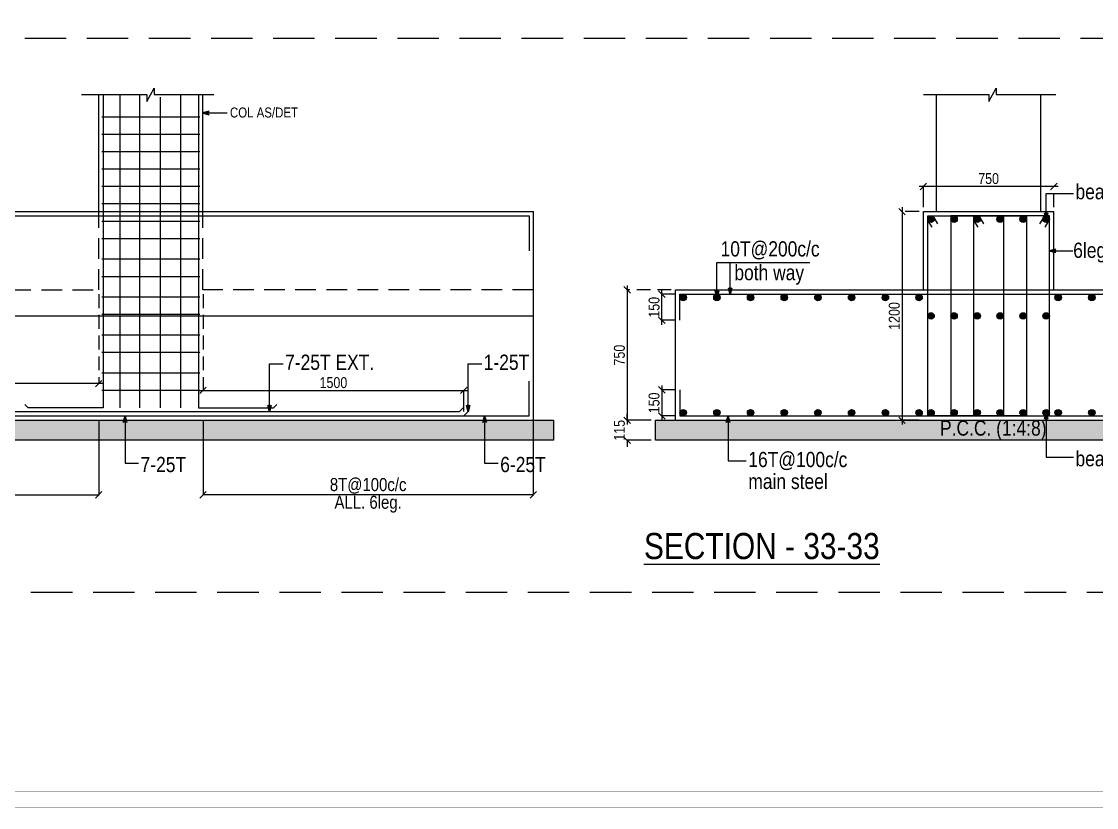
# Model space of a CAD drawing. Header units: millimetres. Extents: x 1112055 to 3390982, y -148532 to 766891.
# Drawn here: x 2343160 to 2367891, y 210041 to 228121 of the extents above; entities that cross this region are included whole.
import ezdxf

# ---------------------------------------------------------------- set-up
doc = ezdxf.new("R2010")
doc.units = ezdxf.units.MM
doc.header["$PDMODE"] = 35
doc.header["$PDSIZE"] = -25
doc.linetypes.add('Hidden', pattern=[9.525, 6.35, -3.175])
for name, color, linetype, lineweight in [('B FOOTING', 49, 'Continuous', 20), ('B HATCH', 250, 'Continuous', 0), ('B P.C.C', 251, 'Continuous', 0), ('B STEEL', 34, 'Continuous', 15), ('B STEEL TEXT', 7, 'Continuous', 15), ('B TITLE BLOCK', 250, 'Continuous', 0), ('B-COL NO', 7, 'Continuous', 5), ('B-ST DIM', 250, 'Continuous', 18), ('P STEEL', 7, 'Continuous', 30)]:
    doc.layers.add(name, color=color, linetype=linetype, lineweight=lineweight)
doc.styles.add('ARIAL', font='arial.ttf')
doc.styles.add('Q1', font='g13f12d.shx', dxfattribs={"width": 0.8})
doc.styles.add('SWINC', font='swissc.ttf')
doc.styles.add('SWINS', font='swissc.ttf')
doc.dimstyles.new('BH-STD', dxfattribs={"dimscale": 0, "dimtxt": 230, "dimasz": 125, "dimexe": 0, "dimexo": 100, "dimgap": 50, "dimtad": 1, "dimdec": 0, "dimzin": 1, "dimdsep": 46, "dimtxsty": 'Q1', "dimblk": 'ARCHTICK', "dimcen": 1, "dimdle": 100, "dimclrd": 250, "dimclre": 250, "dimclrt": 256, "dimadec": 0, "dimazin": 0, "dimtfac": 1, "dimtdec": 0, "dimtix": 1, "dimtofl": 0, "dimtmove": 0, "dimatfit": 2, "dimfxl": 1, "dimtolj": 1, "dimtzin": 0, "dimlwd": 9, "dimlwe": 9, "dimarcsym": 0})
doc.dimstyles.new('BHOOMI', dxfattribs={"dimtxt": 230, "dimasz": 150, "dimexe": 10, "dimexo": 0, "dimgap": 25, "dimtad": 1, "dimdec": 0, "dimzin": 0, "dimdsep": 46, "dimtxsty": 'SWINC', "dimblk": 'OBLIQUE', "dimcen": 0.09, "dimclrd": 250, "dimclre": 250, "dimclrt": 256, "dimaunit": 1, "dimadec": 3, "dimazin": 0, "dimtfac": 1, "dimtdec": 0, "dimtofl": 0, "dimtmove": 1, "dimatfit": 3, "dimfxl": 100, "dimtolj": 1, "dimtzin": 0, "dimlwd": 9, "dimlwe": 5, "dimarcsym": 0})
doc.dimstyles.new('DIM 1', dxfattribs={"dimscale": 0, "dimtxt": 230, "dimasz": 150, "dimexe": 0.18, "dimexo": 0.0625, "dimgap": 0.5, "dimtad": 1, "dimdec": 0, "dimzin": 0, "dimdsep": 46, "dimtxsty": 'ARIAL', "dimblk": 'OBLIQUE', "dimcen": 6, "dimse1": 1, "dimse2": 1, "dimclrd": 256, "dimclrt": 256, "dimadec": 0, "dimazin": 2, "dimtfac": 0.75, "dimtdec": 0, "dimtix": 1, "dimtofl": 0, "dimtmove": 1, "dimatfit": 3, "dimldrblk": 'OPEN30', "dimfxl": 0.18, "dimfrac": 1, "dimtolj": 1, "dimtzin": 0, "dimlwd": -1, "dimarcsym": 0})

# ---------------------------------------------------------------- blocks, each defined once
blk = doc.blocks.new('_Oblique')
at = {"color": 0, "linetype": 'ByBlock', "lineweight": -2}
blk.add_line((-0.5, -0.5), (0.5, 0.5), dxfattribs=at)
blk = doc.blocks.new('_Open30')
at = {"color": 0, "linetype": 'ByBlock', "lineweight": -2}
for p, q in [((-1, 0.27), (0, 0)), ((0, 0), (-1, -0.27)), ((0, 0), (-1, 0))]:
    blk.add_line(p, q, dxfattribs=at)
blk = doc.blocks.new('*D2296')
at = {"layer": 'B-ST DIM', "color": 7, "linetype": 'Hidden', "lineweight": 9, "ltscale": 50, "transparency": 16777216}
blk.add_line((2347336, 221847), (2347336, 219635), dxfattribs=at)
at = {"layer": 'B-ST DIM', "color": 7, "lineweight": 9, "ltscale": 50, "transparency": 16777216}
for p, q in [((2347236, 219635), (2353436, 219635)), ((2353336, 219147), (2353336, 219635))]:
    blk.add_line(p, q, dxfattribs=at)
at = {"layer": 'Defpoints', "color": 0, "ltscale": 50, "transparency": 16777216}
for p in [(2347336, 221947), (2353336, 219635), (2353336, 219047)]:
    blk.add_point(p, dxfattribs=at)
at = {"layer": 'B-ST DIM', "color": 7, "lineweight": 9, "ltscale": 50, "transparency": 16777216, "xscale": 150, "yscale": 150, "zscale": 150, "rotation": 180}
blk.add_blockref('_Oblique', (2347336, 219635), dxfattribs=at)
at = {"layer": 'B-ST DIM', "color": 7, "lineweight": 9, "ltscale": 50, "transparency": 16777216, "xscale": 150, "yscale": 150, "zscale": 150}
blk.add_blockref('_Oblique', (2353336, 219635), dxfattribs=at)
at = {"layer": 'B-ST DIM', "color": 7, "ltscale": 50, "transparency": 16777216, "insert": (2350336, 219813), "char_height": 250, "attachment_point": 5, "style": 'SWINC'}
blk.add_mtext('\\A1;1500', dxfattribs=at)
blk = doc.blocks.new('*D2297')
at = {"layer": 'B-ST DIM', "color": 7, "linetype": 'Hidden', "lineweight": 9, "ltscale": 50, "transparency": 16777216}
blk.add_line((2344936, 221847), (2344936, 219790), dxfattribs=at)
at = {"layer": 'B-ST DIM', "color": 7, "lineweight": 9, "ltscale": 50, "transparency": 16777216}
for p, q in [((2345036, 219790), (2337636, 219790)), ((2337736, 219247), (2337736, 219790))]:
    blk.add_line(p, q, dxfattribs=at)
at = {"layer": 'Defpoints', "color": 0, "ltscale": 50, "transparency": 16777216}
for p in [(2344936, 221947), (2337736, 219790), (2337736, 219147)]:
    blk.add_point(p, dxfattribs=at)
at = {"layer": 'B-ST DIM', "color": 7, "lineweight": 9, "ltscale": 50, "transparency": 16777216, "xscale": 150, "yscale": 150, "zscale": 150, "rotation": 180}
blk.add_blockref('_Oblique', (2337736, 219790), dxfattribs=at)
at = {"layer": 'B-ST DIM', "color": 7, "lineweight": 9, "ltscale": 50, "transparency": 16777216, "xscale": 150, "yscale": 150, "zscale": 150}
blk.add_blockref('_Oblique', (2344936, 219790), dxfattribs=at)
at = {"layer": 'B-ST DIM', "color": 7, "ltscale": 50, "transparency": 16777216, "insert": (2341336, 219969), "char_height": 250, "attachment_point": 5, "style": 'SWINC'}
blk.add_mtext('\\A1;1800', dxfattribs=at)
blk = doc.blocks.new('*D2299')
at = {"layer": 'B-ST DIM', "color": 250, "lineweight": 5, "ltscale": 50, "transparency": 16777216}
for p, q in [((2333615, 218947), (2333615, 217222)), ((2344936, 218947), (2344936, 217222))]:
    blk.add_line(p, q, dxfattribs=at)
at = {"layer": 'B-ST DIM', "color": 250, "lineweight": 9, "ltscale": 50, "transparency": 16777216}
blk.add_line((2333615, 217232), (2344936, 217232), dxfattribs=at)
at = {"layer": 'Defpoints', "color": 0, "ltscale": 50, "transparency": 16777216}
for p in [(2333615, 218947), (2344936, 218947), (2344936, 217232)]:
    blk.add_point(p, dxfattribs=at)
at = {"layer": 'B-ST DIM', "color": 250, "lineweight": 9, "ltscale": 50, "transparency": 16777216, "xscale": 150, "yscale": 150, "zscale": 150, "rotation": 180}
blk.add_blockref('_Oblique', (2333615, 217232), dxfattribs=at)
at = {"layer": 'B-ST DIM', "color": 250, "lineweight": 9, "ltscale": 50, "transparency": 16777216, "xscale": 150, "yscale": 150, "zscale": 150}
blk.add_blockref('_Oblique', (2344936, 217232), dxfattribs=at)
at = {"layer": 'B-ST DIM', "color": 7, "ltscale": 50, "transparency": 16777216, "char_height": 300, "attachment_point": 5, "style": 'SWINC'}
for s, insert in [('\\A1;8T@100c/c', (2339275, 217439)), ('\\A1;ALL. 6leg.', (2339275, 217018))]:
    blk.add_mtext(s, dxfattribs=dict(at, insert=insert))
blk = doc.blocks.new('*D2300')
at = {"layer": 'B-ST DIM', "color": 250, "lineweight": 5, "ltscale": 50, "transparency": 16777216}
for p, q in [((2347336, 218947), (2347336, 217222)), ((2354935, 218947), (2354935, 217222))]:
    blk.add_line(p, q, dxfattribs=at)
at = {"layer": 'B-ST DIM', "color": 250, "lineweight": 9, "ltscale": 50, "transparency": 16777216}
blk.add_line((2354935, 217232), (2347336, 217232), dxfattribs=at)
at = {"layer": 'Defpoints', "color": 0, "ltscale": 50, "transparency": 16777216}
for p in [(2347336, 218947), (2354935, 218947), (2347336, 217232)]:
    blk.add_point(p, dxfattribs=at)
at = {"layer": 'B-ST DIM', "color": 250, "lineweight": 9, "ltscale": 50, "transparency": 16777216, "xscale": 150, "yscale": 150, "zscale": 150, "rotation": 180}
blk.add_blockref('_Oblique', (2347336, 217232), dxfattribs=at)
at = {"layer": 'B-ST DIM', "color": 250, "lineweight": 9, "ltscale": 50, "transparency": 16777216, "xscale": 150, "yscale": 150, "zscale": 150}
blk.add_blockref('_Oblique', (2354935, 217232), dxfattribs=at)
at = {"layer": 'B-ST DIM', "color": 7, "ltscale": 50, "transparency": 16777216, "char_height": 300, "attachment_point": 5, "style": 'SWINC'}
for s, insert in [('\\A1;8T@100c/c', (2351135, 217439)), ('\\A1;ALL. 6leg.', (2351135, 217018))]:
    blk.add_mtext(s, dxfattribs=dict(at, insert=insert))
blk = doc.blocks.new('*D2303')
at = {"layer": 'B-ST DIM', "color": 7, "lineweight": 9, "ltscale": 50, "transparency": 16777216}
for p, q in [((2357892, 219747), (2357892, 218947)), ((2358209, 219047), (2357892, 219047))]:
    blk.add_line(p, q, dxfattribs=at)
at = {"layer": 'B-ST DIM', "color": 7, "linetype": 'Hidden', "lineweight": 9, "ltscale": 50, "transparency": 16777216}
blk.add_line((2358209, 219647), (2357892, 219647), dxfattribs=at)
at = {"layer": 'Defpoints', "color": 0, "ltscale": 50, "transparency": 16777216}
for p in [(2358309, 219647), (2357892, 219047), (2358309, 219047)]:
    blk.add_point(p, dxfattribs=at)
at = {"layer": 'B-ST DIM', "color": 7, "lineweight": 9, "ltscale": 50, "transparency": 16777216, "xscale": 150, "yscale": 150, "zscale": 150}
for p, rotation in [((2357892, 219647), 90), ((2357892, 219047), 270)]:
    blk.add_blockref('_Oblique', p, dxfattribs=dict(at, rotation=rotation))
at = {"layer": 'B-ST DIM', "color": 7, "ltscale": 50, "transparency": 16777216, "insert": (2357714, 219347), "char_height": 250, "attachment_point": 5, "rotation": 90, "style": 'SWINC'}
blk.add_mtext('\\A1;150', dxfattribs=at)
blk = doc.blocks.new('*D2301')
at = {"layer": 'B-ST DIM', "color": 7, "lineweight": 9, "ltscale": 50, "transparency": 16777216}
for p, q in [((2357095, 218947), (2357095, 219097)), ((2357649, 218487), (2357095, 218487)), ((2357095, 218487), (2357095, 218337))]:
    blk.add_line(p, q, dxfattribs=at)
at = {"layer": 'B-ST DIM', "color": 7, "linetype": 'Hidden', "lineweight": 9, "ltscale": 50, "transparency": 16777216}
blk.add_line((2357649, 218947), (2357095, 218947), dxfattribs=at)
at = {"layer": 'Defpoints', "color": 0, "ltscale": 50, "transparency": 16777216}
for p in [(2357749, 218947), (2357095, 218487), (2357749, 218487)]:
    blk.add_point(p, dxfattribs=at)
at = {"layer": 'B-ST DIM', "color": 7, "lineweight": 9, "ltscale": 50, "transparency": 16777216, "xscale": 150, "yscale": 150, "zscale": 150}
for p, rotation in [((2357095, 218947), 270), ((2357095, 218487), 90)]:
    blk.add_blockref('_Oblique', p, dxfattribs=dict(at, rotation=rotation))
at = {"layer": 'B-ST DIM', "color": 7, "ltscale": 50, "transparency": 16777216, "insert": (2356916, 218717), "char_height": 250, "attachment_point": 5, "rotation": 90, "style": 'SWINC'}
blk.add_mtext('\\A1;115', dxfattribs=at)
blk = doc.blocks.new('*D2302')
at = {"layer": 'B-ST DIM', "color": 7, "lineweight": 9, "ltscale": 50, "transparency": 16777216}
for p, q in [((2357095, 222047), (2357095, 218847)), ((2357649, 218947), (2357095, 218947))]:
    blk.add_line(p, q, dxfattribs=at)
at = {"layer": 'B-ST DIM', "color": 7, "linetype": 'Hidden', "lineweight": 9, "ltscale": 50, "transparency": 16777216}
blk.add_line((2358109, 221947), (2357095, 221947), dxfattribs=at)
at = {"layer": 'Defpoints', "color": 0, "ltscale": 50, "transparency": 16777216}
for p in [(2358209, 221947), (2357095, 218947), (2357749, 218947)]:
    blk.add_point(p, dxfattribs=at)
at = {"layer": 'B-ST DIM', "color": 7, "lineweight": 9, "ltscale": 50, "transparency": 16777216, "xscale": 150, "yscale": 150, "zscale": 150}
for p, rotation in [((2357095, 221947), 90), ((2357095, 218947), 270)]:
    blk.add_blockref('_Oblique', p, dxfattribs=dict(at, rotation=rotation))
at = {"layer": 'B-ST DIM', "color": 7, "ltscale": 50, "transparency": 16777216, "insert": (2356916, 220447), "char_height": 250, "attachment_point": 5, "rotation": 90, "style": 'SWINC'}
blk.add_mtext('\\A1;750', dxfattribs=at)
blk = doc.blocks.new('*D2304')
at = {"layer": 'B-ST DIM', "color": 7, "lineweight": 9, "ltscale": 50, "transparency": 16777216}
for p, q in [((2357892, 221147), (2357892, 221947)), ((2358209, 221847), (2357892, 221847))]:
    blk.add_line(p, q, dxfattribs=at)
at = {"layer": 'B-ST DIM', "color": 7, "linetype": 'Hidden', "lineweight": 9, "ltscale": 50, "transparency": 16777216}
blk.add_line((2358209, 221247), (2357892, 221247), dxfattribs=at)
at = {"layer": 'Defpoints', "color": 0, "ltscale": 50, "transparency": 16777216}
for p in [(2357892, 221847), (2358309, 221847), (2358309, 221247)]:
    blk.add_point(p, dxfattribs=at)
at = {"layer": 'B-ST DIM', "color": 7, "lineweight": 9, "ltscale": 50, "transparency": 16777216, "xscale": 150, "yscale": 150, "zscale": 150}
for p, rotation in [((2357892, 221847), 90), ((2357892, 221247), 270)]:
    blk.add_blockref('_Oblique', p, dxfattribs=dict(at, rotation=rotation))
at = {"layer": 'B-ST DIM', "color": 7, "ltscale": 50, "transparency": 16777216, "insert": (2357714, 221547), "char_height": 250, "attachment_point": 5, "rotation": 90, "style": 'SWINC'}
blk.add_mtext('\\A1;150', dxfattribs=at)
blk = doc.blocks.new('*D2305')
at = {"layer": 'B-ST DIM', "color": 7, "lineweight": 9, "ltscale": 50, "transparency": 16777216}
for p, q in [((2367009, 224327), (2363809, 224327)), ((2363909, 223847), (2363909, 224327))]:
    blk.add_line(p, q, dxfattribs=at)
at = {"layer": 'B-ST DIM', "color": 7, "linetype": 'Hidden', "lineweight": 9, "ltscale": 50, "transparency": 16777216}
blk.add_line((2366909, 223847), (2366909, 224327), dxfattribs=at)
at = {"layer": 'Defpoints', "color": 0, "ltscale": 50, "transparency": 16777216}
for p in [(2363909, 224327), (2363909, 223747), (2366909, 223747)]:
    blk.add_point(p, dxfattribs=at)
at = {"layer": 'B-ST DIM', "color": 7, "lineweight": 9, "ltscale": 50, "transparency": 16777216, "xscale": 150, "yscale": 150, "zscale": 150, "rotation": 180}
blk.add_blockref('_Oblique', (2363909, 224327), dxfattribs=at)
at = {"layer": 'B-ST DIM', "color": 7, "lineweight": 9, "ltscale": 50, "transparency": 16777216, "xscale": 150, "yscale": 150, "zscale": 150}
blk.add_blockref('_Oblique', (2366909, 224327), dxfattribs=at)
at = {"layer": 'B-ST DIM', "color": 7, "ltscale": 50, "transparency": 16777216, "insert": (2365409, 224506), "char_height": 250, "attachment_point": 5, "style": 'SWINC'}
blk.add_mtext('\\A1;750', dxfattribs=at)
blk = doc.blocks.new('*D2306')
at = {"layer": 'B-ST DIM', "color": 7, "lineweight": 9, "ltscale": 50, "transparency": 16777216}
for p, q in [((2363418, 223847), (2363418, 218847)), ((2363809, 218947), (2363418, 218947))]:
    blk.add_line(p, q, dxfattribs=at)
at = {"layer": 'B-ST DIM', "color": 7, "linetype": 'Hidden', "lineweight": 9, "ltscale": 50, "transparency": 16777216}
blk.add_line((2363809, 223747), (2363418, 223747), dxfattribs=at)
at = {"layer": 'Defpoints', "color": 0, "ltscale": 50, "transparency": 16777216}
for p in [(2363909, 223747), (2363418, 218947), (2363909, 218947)]:
    blk.add_point(p, dxfattribs=at)
at = {"layer": 'B-ST DIM', "color": 7, "lineweight": 9, "ltscale": 50, "transparency": 16777216, "xscale": 150, "yscale": 150, "zscale": 150}
for p, rotation in [((2363418, 223747), 90), ((2363418, 218947), 270)]:
    blk.add_blockref('_Oblique', p, dxfattribs=dict(at, rotation=rotation))
at = {"layer": 'B-ST DIM', "color": 7, "ltscale": 50, "transparency": 16777216, "insert": (2363240, 221347), "char_height": 250, "attachment_point": 5, "rotation": 90, "style": 'SWINC'}
blk.add_mtext('\\A1;1200', dxfattribs=at)

msp = doc.modelspace()

# ---------------------------------------------------------------- hatches: boundary and pattern name
at = {"layer": 'B HATCH', "lineweight": 0}
h = msp.add_hatch(dxfattribs=at)
h.set_pattern_fill('AR-CONC', color=250, scale=3, style=0)
h.set_pattern_definition([(50, (764994.54, -301099.55), (546.55401, -47.81726), [57.15, -628.65]), (355, (764994.54, -301099.55), (-105.73026, 573.17054), [45.72, -502.92175]), (100.451445, (765040.1, -301103.54), (440.82374, 525.35326), [48.57003, -534.27073]), (46.1842, (764994.54, -300947.15), (813.23712, -126.12698), [85.725, -942.975]), (96.63556, (765062.3, -300957.7), (712.2124, 742.27837), [72.85507, -801.40682]), (351.18415, (764994.54, -300947.15), (712.2124, 742.27837), [68.5799, -754.3792]), (21, (765070.74, -300985.25), (454.84317, -306.7956), [57.15, -628.65]), (326, (765070.74, -300985.25), (185.40609, 552.5639), [45.72, -502.92]), (71.451445, (765108.65, -301010.8), (640.24926, 245.7683), [48.57003, -534.26981]), (37.5, (764994.54, -301099.55), (9.26581, 253.665117), [0, -496.824, 0, -510.54, 0, -504.825]), (7.5, (764994.54, -301099.55), (200.458988, 300.541724), [0, -291.084, 0, -485.394, 0, -192.405]), (327.5, (764824.62, -301099.55), (406.771786, -17.186232), [0, -190.5, 0, -594.36, 0, -788.67]), (317.5, (764748.42, -301099.55), (444.387544, 76.27947), [0, -247.65, 0, -394.716, 0, -560.07])])
h.paths.add_polyline_path([(2326455.5, 218946.8), (2326455.5, 218486.8), (2355395.5, 218486.8), (2355395.5, 218946.8)])
h = msp.add_hatch(dxfattribs=at)
h.set_pattern_fill('AR-CONC', color=250, scale=3, style=0)
h.set_pattern_definition([(50, (837278.1, -301099.55), (546.55401, -47.81726), [57.15, -628.65]), (355, (837278.1, -301099.55), (-105.73026, 573.17054), [45.72, -502.92175]), (100.451445, (837323.65, -301103.54), (440.82374, 525.35326), [48.57003, -534.27073]), (46.1842, (837278.1, -300947.15), (813.23712, -126.12698), [85.725, -942.975]), (96.63556, (837345.9, -300957.7), (712.2124, 742.27837), [72.85507, -801.40682]), (351.18415, (837278.1, -300947.15), (712.2124, 742.27837), [68.5799, -754.3792]), (21, (837354.3, -300985.25), (454.84317, -306.7956), [57.15, -628.65]), (326, (837354.3, -300985.25), (185.40609, 552.5639), [45.72, -502.92]), (71.451445, (837392.2, -301010.8), (640.24926, 245.7683), [48.57003, -534.26981]), (37.5, (837278.1, -301099.55), (9.26581, 253.665117), [0, -496.824, 0, -510.54, 0, -504.825]), (7.5, (837278.1, -301099.55), (200.458988, 300.541724), [0, -291.084, 0, -485.394, 0, -192.405]), (327.5, (837108.18, -301099.55), (406.771786, -17.186232), [0, -190.5, 0, -594.36, 0, -788.67]), (317.5, (837031.98, -301099.55), (444.387544, 76.27947), [0, -247.65, 0, -394.716, 0, -560.07])])
h.paths.add_polyline_path([(2373069, 218486.8), (2373069, 218946.8), (2357749, 218946.8), (2357749, 218486.8)])
at = {"layer": 'B STEEL'}
h = msp.add_hatch(color=256, dxfattribs=at)
h.dxf.hatch_style = 1
edge = h.paths.add_edge_path()
edge.add_arc((2364084, 223571.8), 75, 0, 360)
h = msp.add_hatch(color=256, dxfattribs=at)
h.dxf.hatch_style = 1
edge = h.paths.add_edge_path()
edge.add_arc((2364613.9, 223571.8), 75, 0, 360)
h = msp.add_hatch(color=256, dxfattribs=at)
h.dxf.hatch_style = 1
edge = h.paths.add_edge_path()
edge.add_arc((2365143.7, 223571.8), 75, 0, 360)
h = msp.add_hatch(color=256, dxfattribs=at)
h.dxf.hatch_style = 1
edge = h.paths.add_edge_path()
edge.add_arc((2365673.6, 223571.8), 75, 0, 360)
h = msp.add_hatch(color=256, dxfattribs=at)
h.dxf.hatch_style = 1
edge = h.paths.add_edge_path()
edge.add_arc((2366203.4, 223571.8), 75, 0, 360)
h = msp.add_hatch(color=256, dxfattribs=at)
h.dxf.hatch_style = 1
edge = h.paths.add_edge_path()
edge.add_arc((2366733.2, 223571.8), 75, 0, 360)
h = msp.add_hatch(color=256, dxfattribs=at)
h.dxf.hatch_style = 1
edge = h.paths.add_edge_path()
edge.add_arc((2358384, 221771.8), 75, 0, 360)
h = msp.add_hatch(color=256, dxfattribs=at)
h.dxf.hatch_style = 1
edge = h.paths.add_edge_path()
edge.add_arc((2359158.9, 221771.8), 75, 0, 360)
h = msp.add_hatch(color=256, dxfattribs=at)
h.dxf.hatch_style = 1
edge = h.paths.add_edge_path()
edge.add_arc((2359933.8, 221771.8), 75, 0, 360)
h = msp.add_hatch(color=256, dxfattribs=at)
h.dxf.hatch_style = 1
edge = h.paths.add_edge_path()
edge.add_arc((2360708.7, 221771.8), 75, 0, 360)
h = msp.add_hatch(color=256, dxfattribs=at)
h.dxf.hatch_style = 1
edge = h.paths.add_edge_path()
edge.add_arc((2361483.6, 221771.8), 75, 0, 360)
h = msp.add_hatch(color=256, dxfattribs=at)
h.dxf.hatch_style = 1
edge = h.paths.add_edge_path()
edge.add_arc((2362258.5, 221771.8), 75, 0, 360)
h = msp.add_hatch(color=256, dxfattribs=at)
h.dxf.hatch_style = 1
edge = h.paths.add_edge_path()
edge.add_arc((2363033.4, 221771.8), 75, 0, 360)
h = msp.add_hatch(color=256, dxfattribs=at)
h.dxf.hatch_style = 1
edge = h.paths.add_edge_path()
edge.add_arc((2363808.2, 221771.8), 75, 0, 360)
h = msp.add_hatch(color=256, dxfattribs=at)
h.dxf.hatch_style = 1
edge = h.paths.add_edge_path()
edge.add_arc((2367009.8, 221771.8), 75, 0, 360)
h = msp.add_hatch(color=256, dxfattribs=at)
h.dxf.hatch_style = 1
edge = h.paths.add_edge_path()
edge.add_arc((2367784.7, 221771.8), 75, 0, 360)
h = msp.add_hatch(color=256, dxfattribs=at)
h.dxf.hatch_style = 1
edge = h.paths.add_edge_path()
edge.add_arc((2364084, 221346.8), 75, 0, 360)
h = msp.add_hatch(color=256, dxfattribs=at)
h.dxf.hatch_style = 1
edge = h.paths.add_edge_path()
edge.add_arc((2364613.9, 221346.8), 75, 0, 360)
h = msp.add_hatch(color=256, dxfattribs=at)
h.dxf.hatch_style = 1
edge = h.paths.add_edge_path()
edge.add_arc((2365143.7, 221346.8), 75, 0, 360)
h = msp.add_hatch(color=256, dxfattribs=at)
h.dxf.hatch_style = 1
edge = h.paths.add_edge_path()
edge.add_arc((2365673.6, 221346.8), 75, 0, 360)
h = msp.add_hatch(color=256, dxfattribs=at)
h.dxf.hatch_style = 1
edge = h.paths.add_edge_path()
edge.add_arc((2366203.4, 221346.8), 75, 0, 360)
h = msp.add_hatch(color=256, dxfattribs=at)
h.dxf.hatch_style = 1
edge = h.paths.add_edge_path()
edge.add_arc((2366733.2, 221346.8), 75, 0, 360)
h = msp.add_hatch(color=256, dxfattribs=at)
h.dxf.hatch_style = 1
edge = h.paths.add_edge_path()
edge.add_arc((2358384, 219121.8), 75, 0, 360)
h = msp.add_hatch(color=256, dxfattribs=at)
h.dxf.hatch_style = 1
edge = h.paths.add_edge_path()
edge.add_arc((2359158.9, 219121.8), 75, 0, 360)
h = msp.add_hatch(color=256, dxfattribs=at)
h.dxf.hatch_style = 1
edge = h.paths.add_edge_path()
edge.add_arc((2359933.8, 219121.8), 75, 0, 360)
h = msp.add_hatch(color=256, dxfattribs=at)
h.dxf.hatch_style = 1
edge = h.paths.add_edge_path()
edge.add_arc((2360708.7, 219121.8), 75, 0, 360)
h = msp.add_hatch(color=256, dxfattribs=at)
h.dxf.hatch_style = 1
edge = h.paths.add_edge_path()
edge.add_arc((2361483.6, 219121.8), 75, 0, 360)
h = msp.add_hatch(color=256, dxfattribs=at)
h.dxf.hatch_style = 1
edge = h.paths.add_edge_path()
edge.add_arc((2362258.5, 219121.8), 75, 0, 360)
h = msp.add_hatch(color=256, dxfattribs=at)
h.dxf.hatch_style = 1
edge = h.paths.add_edge_path()
edge.add_arc((2363033.4, 219121.8), 75, 0, 360)
h = msp.add_hatch(color=256, dxfattribs=at)
h.dxf.hatch_style = 1
edge = h.paths.add_edge_path()
edge.add_arc((2363808.2, 219121.8), 75, 0, 360)
h = msp.add_hatch(color=256, dxfattribs=at)
h.dxf.hatch_style = 1
edge = h.paths.add_edge_path()
edge.add_arc((2364084, 219121.8), 75, 0, 360)
h = msp.add_hatch(color=256, dxfattribs=at)
h.dxf.hatch_style = 1
edge = h.paths.add_edge_path()
edge.add_arc((2364613.9, 219121.8), 75, 0, 360)
h = msp.add_hatch(color=256, dxfattribs=at)
h.dxf.hatch_style = 1
edge = h.paths.add_edge_path()
edge.add_arc((2365143.7, 219121.8), 75, 0, 360)
h = msp.add_hatch(color=256, dxfattribs=at)
h.dxf.hatch_style = 1
edge = h.paths.add_edge_path()
edge.add_arc((2365673.6, 219121.8), 75, 0, 360)
h = msp.add_hatch(color=256, dxfattribs=at)
h.dxf.hatch_style = 1
edge = h.paths.add_edge_path()
edge.add_arc((2366203.4, 219121.8), 75, 0, 360)
h = msp.add_hatch(color=256, dxfattribs=at)
h.dxf.hatch_style = 1
edge = h.paths.add_edge_path()
edge.add_arc((2366733.2, 219121.8), 75, 0, 360)
h = msp.add_hatch(color=256, dxfattribs=at)
h.dxf.hatch_style = 1
edge = h.paths.add_edge_path()
edge.add_arc((2367009.8, 219121.8), 75, 0, 360)
h = msp.add_hatch(color=256, dxfattribs=at)
h.dxf.hatch_style = 1
edge = h.paths.add_edge_path()
edge.add_arc((2367784.7, 219121.8), 75, 0, 360)

# ---------------------------------------------------------------- linework, layer by layer
at = {"layer": 'B FOOTING', "color": 1, "lineweight": 13, "ltscale": 10}
for p, q in [((2344935.5, 223746.8), (2344935.5, 226438.7)), ((2347335.5, 223746.8), (2347335.5, 226438.7)), ((2364209, 223746.8), (2364209, 226438.7)), ((2366609, 223746.8), (2366609, 226438.7))]:
    msp.add_line(p, q, dxfattribs=at)
at = {"layer": 'B FOOTING'}
for p, q in [((2326915.5, 223746.8), (2354935.5, 223746.8)), ((2354935.5, 218946.8), (2354935.5, 223746.8)), ((2363909, 223746.8), (2366909, 223746.8)), ((2363909, 221946.8), (2363909, 223746.8)), ((2366909, 221946.8), (2366909, 223746.8)), ((2358209, 221946.8), (2372608.2, 221946.8)), ((2358209, 218946.8), (2358209, 221946.8))]:
    msp.add_line(p, q, dxfattribs=at)
at = {"layer": 'B FOOTING', "color": 1, "lineweight": 13, "ltscale": 10}
for points in [[(2344538.1, 226438.7), (2346045.8, 226438.7), (2346045.8, 226280.3), (2346211.1, 226589.7), (2346211.1, 226438.7), (2347585.1, 226438.7)], [(2363907.4, 226438.7), (2365415.1, 226438.7), (2365415.1, 226280.3), (2365580.4, 226589.7), (2365580.4, 226438.7), (2366954.4, 226438.7)]]:
    msp.add_lwpolyline(points, dxfattribs=at)
at = {"layer": 'B FOOTING'}
for points in [[(2326455.5, 218946.8), (2355395.5, 218946.8), (2355395.5, 218486.8), (2326455.5, 218486.8)], [(2357749, 218946.8), (2373069, 218946.8), (2373069, 218486.8), (2357749, 218486.8)]]:
    msp.add_lwpolyline(points, close=True, dxfattribs=at)
at = {"layer": 'B P.C.C', "color": 250, "linetype": 'Hidden', "lineweight": 0, "ltscale": 150}
msp.add_lwpolyline([(2324804.8, 214994.8), (2375620.2, 214994.8), (2375620.2, 227727.3), (2324804.8, 227727.3)], close=True, dxfattribs=at)
at = {"layer": 'B P.C.C', "color": 250, "linetype": 'Hidden', "lineweight": 0, "ltscale": 75}
for points in [[(2333615.5, 223746.8), (2333615.5, 221946.8), (2344935.5, 221946.8), (2344935.5, 223746.8)], [(2354935.5, 221946.8), (2347335.5, 221946.8), (2347335.5, 223746.8)]]:
    msp.add_lwpolyline(points, dxfattribs=at)
at = {"layer": 'B STEEL'}
for p, q in [((2326915.5, 221346.8), (2354935.5, 221346.8)), ((2353335.5, 219046.8), (2353435.5, 219146.8))]:
    msp.add_line(p, q, dxfattribs=at)
for points in [[(2327015.5, 222846.8), (2327015.5, 223646.8), (2354835.5, 223646.8), (2354835.5, 222846.8)], [(2358309, 221246.8), (2358309, 221846.8), (2372508.2, 221846.8), (2372508.2, 221246.8)], [(2327015.5, 219846.8), (2327015.5, 219046.8), (2354835.5, 219046.8), (2354835.5, 219846.8)], [(2358309, 219646.8), (2358309, 219046.8), (2372508.2, 219046.8), (2372508.2, 219646.8)], [(2337735.5, 219246.8), (2337835.5, 219146.8), (2353235.5, 219146.8), (2353335.5, 219246.8)]]:
    msp.add_lwpolyline(points, dxfattribs=at)
for points in [[(2364009, 223646.8), (2366278.4, 223646.8), (2366278.4, 219046.8), (2364009, 219046.8)], [(2366809, 223646.8), (2364539.7, 223646.8), (2364539.7, 219046.8), (2366809, 219046.8)], [(2365068.7, 223646.8), (2365748.6, 223646.8), (2365748.6, 219046.8), (2365068.7, 219046.8)]]:
    msp.add_lwpolyline(points, close=True, dxfattribs=at)
at = {"layer": 'B STEEL', "color": 34, "lineweight": 9, "ltscale": 0.5}
for points in [[(2364107.8, 223390.2), (2364020.2, 223532.5, -1), (2364147.9, 223611.1), (2364235.5, 223468.8)], [(2365167.4, 223390.2), (2365079.8, 223532.5, -1), (2365207.6, 223611.1), (2365295.2, 223468.8)], [(2366710.3, 223390.2), (2366797.9, 223532.5, 1), (2366670.2, 223611.1), (2366582.6, 223468.8)]]:
    msp.add_lwpolyline(points, format="xyb", dxfattribs=at)
at = {"layer": 'B STEEL'}
for centre in [(2364084, 223571.8), (2364613.9, 223571.8), (2365143.7, 223571.8), (2365673.6, 223571.8), (2366203.4, 223571.8), (2366733.2, 223571.8), (2358384, 221771.8), (2359158.9, 221771.8), (2359933.8, 221771.8), (2360708.7, 221771.8), (2361483.6, 221771.8), (2362258.5, 221771.8), (2363033.4, 221771.8), (2363808.2, 221771.8), (2367009.8, 221771.8), (2367784.7, 221771.8), (2364084, 221346.8), (2364613.9, 221346.8), (2365143.7, 221346.8), (2365673.6, 221346.8), (2366203.4, 221346.8), (2366733.2, 221346.8), (2358384, 219121.8), (2359158.9, 219121.8), (2359933.8, 219121.8), (2360708.7, 219121.8), (2361483.6, 219121.8), (2362258.5, 219121.8), (2363033.4, 219121.8), (2363808.2, 219121.8), (2364084, 219121.8), (2364613.9, 219121.8), (2365143.7, 219121.8), (2365673.6, 219121.8), (2366203.4, 219121.8), (2366733.2, 219121.8), (2367009.8, 219121.8), (2367784.7, 219121.8)]:
    msp.add_circle(centre, 75, dxfattribs=at)
at = {"layer": 'B TITLE BLOCK', "color": 1, "const_width": 8.39}
msp.add_lwpolyline([(2323589.5, 286764.9), (2323589.5, 210044.9), (2395383.2, 210044.9), (2395383.2, 286764.9)], close=True, dxfattribs=at)
at = {"layer": 'B TITLE BLOCK', "color": 250, "lineweight": 0, "const_width": 8.39}
msp.add_lwpolyline([(2323963.2, 286391.1), (2323963.2, 210418.7), (2395009.5, 210418.7), (2395009.5, 286391.1)], close=True, dxfattribs=at)
at = {"layer": 'P STEEL', "color": 250, "lineweight": 0}
for p, q in [((2345420.3, 226438.7), (2345420.3, 219230.9)), ((2345877.1, 226438.7), (2345877.1, 219230.9)), ((2346348.7, 226381.6), (2346348.7, 219230.9)), ((2346820.3, 226438.7), (2346820.3, 219230.9)), ((2347260.5, 225923.5), (2345010.5, 225923.5)), ((2347260.5, 225523.5), (2345010.5, 225523.5)), ((2347260.5, 225123.5), (2345010.5, 225123.5)), ((2347260.5, 224723.5), (2345010.5, 224723.5)), ((2347260.5, 224323.5), (2345010.5, 224323.5)), ((2347260.5, 223923.5), (2345010.5, 223923.5)), ((2347260.5, 223523.5), (2345010.5, 223523.5)), ((2347260.5, 223123.5), (2345010.5, 223123.5)), ((2347260.5, 222651.1), (2345010.5, 222651.1)), ((2347260.5, 222251.1), (2345010.5, 222251.1)), ((2347260.5, 221778.7), (2345010.5, 221778.7)), ((2347260.5, 221378.7), (2345010.5, 221378.7)), ((2347260.5, 220906.3), (2345010.5, 220906.3)), ((2347260.5, 220506.3), (2345010.5, 220506.3)), ((2347260.5, 220033.9), (2345010.5, 220033.9)), ((2347260.5, 219633.9), (2345010.5, 219633.9))]:
    msp.add_line(p, q, dxfattribs=at)
for points in [[(2345035.5, 226438.7), (2345035.5, 219230.9), (2343313.5, 219230.9), (2343235.5, 219312.7)], [(2347235.5, 226438.7), (2347235.5, 219230.9), (2348957.6, 219230.9), (2349035.5, 219312.7)]]:
    msp.add_lwpolyline(points, dxfattribs=at)

# ---------------------------------------------------------------- texts
at = {"layer": 'B STEEL TEXT', "lineweight": 5, "style": 'SWINS'}
msp.add_text('COL AS/DET', height=230, dxfattribs=at).set_placement((2347955.1, 225912.5))
at = {"layer": 'B STEEL TEXT', "lineweight": 9, "style": 'SWINC'}
for s, p in [('beam bars', (2367407.6, 224030.8)), ('10T@200c/c', (2359242.5, 222715.5)), ('6leg. ring', (2367355.5, 222682.9)), ('both way', (2359559.8, 222170.1)), ('7-25T EXT.', (2349224.3, 220107.3)), ('1-25T', (2353793.9, 220107.3)), ('P.C.C. (1:4:8)', (2364291.3, 218594.2)), ('16T@100c/c', (2359881, 217870.2)), ('beam bars', (2367407.6, 217889.6)), ('7-25T', (2345900, 217755.2)), ('6-25T', (2354173.3, 217755.2)), ('main steel', (2359881, 217366.7))]:
    msp.add_text(s, height=350, dxfattribs=at).set_placement(p)
at = {"layer": 'B TITLE BLOCK', "color": 251, "insert": (2388951.5, 219768.7), "char_height": 184.392, "attachment_point": 2, "style": 'SWINC'}
msp.add_mtext_dynamic_manual_height_columns('\\pxsm1,qj;{\\fBankGothic Lt BT|b0|i0|c0|p34;BHOOMI\\P\\ps*,q*;\\fGost|b0|i0|c0|p2;\\H0.8x;- CONSULTANTS -\\C1; }', width=482147.504, gutter_width=0, heights=[67819.6], dxfattribs=at)
at = {"layer": 'B-COL NO', "color": 3, "lineweight": 15, "style": 'SWINC'}
msp.add_text('%%USECTION - 33-33', height=600, dxfattribs=at).set_placement((2357480.6, 215755.1))

# ---------------------------------------------------------------- dimensions: what is measured, and where the dimension line sits
at = {"layer": 'B-ST DIM', "ltscale": 50}
for base, p1, p2, picture, middle in [((2363909, 224327.4), (2366909, 223746.8), (2363909, 223746.8), '*D2305', (2365409, 224505.6)), ((2353335.5, 219634.5), (2347335.5, 221946.8), (2353335.5, 219046.8), '*D2296', (2350335.5, 219812.9))]:
    dim = msp.add_linear_dim(base=base, p1=p1, p2=p2, dimstyle='BH-STD', override={"dimscale": 1, "dimtxt": 250, "dimasz": 150, "dimlfac": 0.25, "dimtxsty": 'SWINC', "dimblk1": 'Oblique', "dimblk2": 'Oblique', "dimsah": 1, "dimclrd": 7, "dimclre": 7, "dimclrt": 7}, dxfattribs=at)
    dim.commit()
    dim.dimension.update_dxf_attribs({"geometry": picture, "text_midpoint": middle})
for base, p1, p2, angle, picture, middle in [((2363418.1, 218946.8), (2363909, 223746.8), (2363909, 218946.8), 90, '*D2306', (2363239.6, 221346.8)), ((2337735.5, 219790.2), (2344935.5, 221946.8), (2337735.5, 219146.8), 180, '*D2297', (2341335.5, 219968.6)), ((2357094.5, 218946.8), (2358209, 221946.8), (2357749, 218946.8), 90, '*D2302', (2356916.3, 220446.8)), ((2357892.3, 221846.8), (2358309, 221246.8), (2358309, 221846.8), 90, '*D2304', (2357713.9, 221546.8)), ((2357892.3, 219046.8), (2358309, 219646.8), (2358309, 219046.8), 270, '*D2303', (2357713.9, 219346.8)), ((2357094.5, 218486.8), (2357749, 218946.8), (2357749, 218486.8), 90, '*D2301', (2356916.2, 218716.8))]:
    dim = msp.add_linear_dim(base=base, p1=p1, p2=p2, angle=angle, dimstyle='BH-STD', override={"dimscale": 1, "dimtxt": 250, "dimasz": 150, "dimlfac": 0.25, "dimtxsty": 'SWINC', "dimblk1": 'Oblique', "dimblk2": 'Oblique', "dimsah": 1, "dimclrd": 7, "dimclre": 7, "dimclrt": 7}, dxfattribs=at)
    dim.commit()
    dim.dimension.update_dxf_attribs({"geometry": picture, "text_midpoint": middle})
dim = msp.add_linear_dim(base=(2344935.5, 217231.8), p1=(2333615.5, 218946.8), p2=(2344935.5, 218946.8), text='8T@100c/c\\XALL. 6leg.', dimstyle='BHOOMI', override={"dimtxt": 300, "dimclrt": 7}, dxfattribs=at)
dim.commit()
dim.dimension.update_dxf_attribs({"geometry": '*D2299', "text_midpoint": (2339275.5, 217231.8)})
dim = msp.add_linear_dim(base=(2347335.5, 217231.8), p1=(2354935.5, 218946.8), p2=(2347335.5, 218946.8), angle=180, text='8T@100c/c\\XALL. 6leg.', dimstyle='BHOOMI', override={"dimtxt": 300, "dimclrt": 7}, dxfattribs=at)
dim.commit()
dim.dimension.update_dxf_attribs({"geometry": '*D2300', "text_midpoint": (2351135.5, 217231.8)})

# ---------------------------------------------------------------- leaders
at = {"layer": 'B STEEL TEXT', "lineweight": 5}
for points in [[(2347324.8, 226017.4), (2347889.2, 226017.4)], [(2366733.2, 223571.8), (2366733.2, 224166.1), (2367360.3, 224166.1)], [(2366809, 222846.8), (2367347.8, 222846.8)], [(2359158.9, 221771.8), (2359158.9, 222576), (2361293.3, 222576)], [(2359463.1, 221846.8), (2359463.1, 222576), (2361293.3, 222576)], [(2348866, 219146.8), (2348866, 220249.7), (2349177, 220249.7)], [(2353435.5, 219146.8), (2353435.5, 220249.7), (2353746.6, 220249.7)], [(2366733.2, 219121.8), (2366733.2, 218097.3), (2367360.3, 218097.3)], [(2345541.7, 219046.8), (2345541.7, 217958.5), (2345852.7, 217958.5)], [(2353814.9, 219046.8), (2353814.9, 217958.5), (2354126, 217958.5)], [(2359415.6, 219046.8), (2359415.6, 218016.9), (2359833.7, 218016.9)]]:
    msp.add_leader(points, dimstyle='DIM 1', override={"dimscale": 1, "dimtad": 0, "dimtxsty": 'SWINC', "dimfxlon": 1, "dimlwd": 5, "dimarcsym": 2}, dxfattribs=at)

doc.saveas('drawing.dxf')
